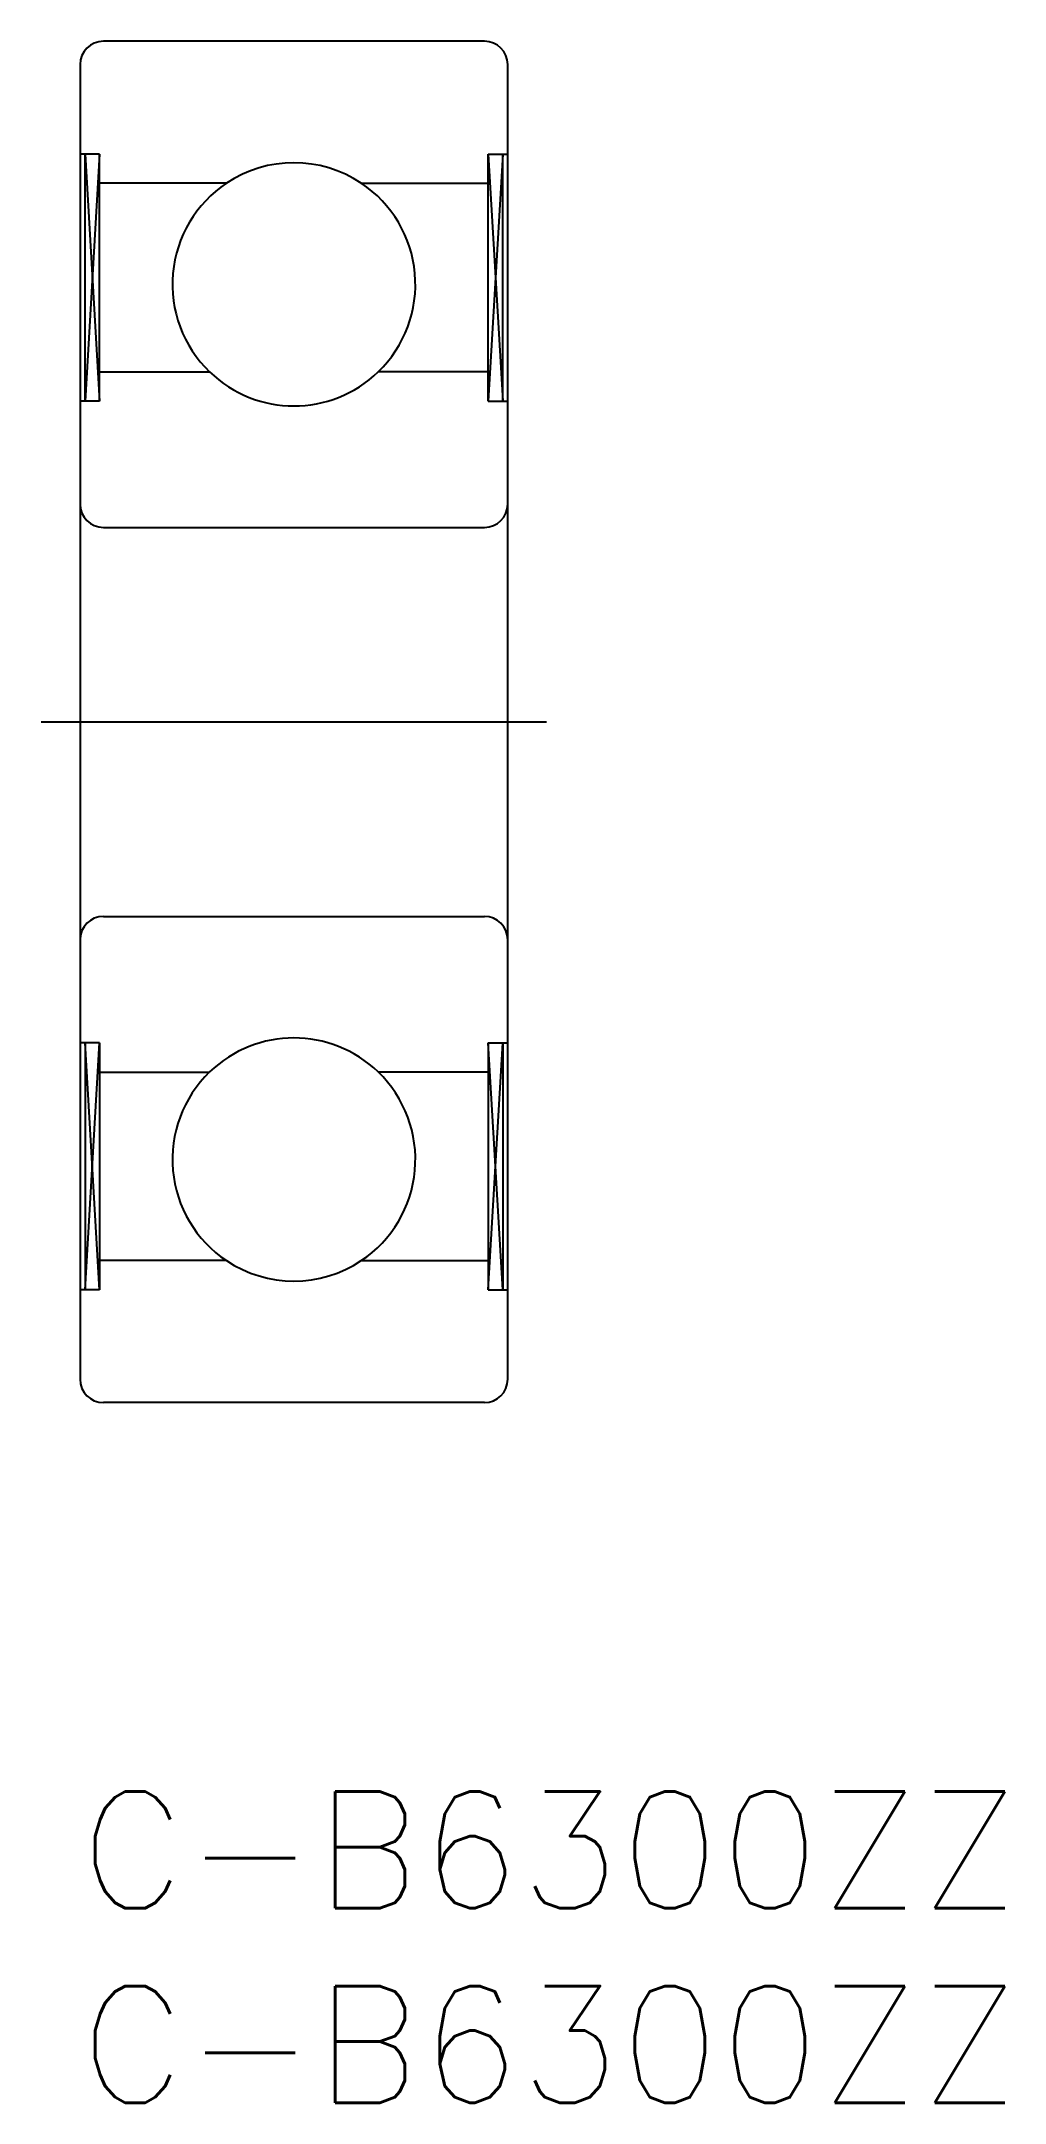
# Model space of a CAD drawing. Extents: x -1 to 23.8, y -8 to 45.
import ezdxf

# ---------------------------------------------------------------- set-up
doc = ezdxf.new("R2010")
doc.units = 0
doc.header["$LTSCALE"] = 0.5
doc.linetypes.add('CENTER', pattern=[50.8, 31.75, -6.35, 6.35, -6.35])
doc.linetypes.add('CNS_SOLID', pattern=[0])
for name, color, linetype in [('MSM_CENTER', 1, 'CENTER'), ('MSM_CONTINUOUS', 7, 'CONTINUOUS'), ('MSM_NARROW', 5, 'CONTINUOUS'), ('MSM_PART_NUMBER', 7, 'CONTINUOUS'), ('VIS', 7, 'CNS_SOLID')]:
    doc.layers.add(name, color=color, linetype=linetype)
doc.styles.get("Standard").update_dxf_attribs({"font": 'txt.shx', "height": 3, "bigfont": 'bigfont.shx'})

# ---------------------------------------------------------------- blocks, each defined once
blk = doc.blocks.new('*U7')
at = {"layer": 'MSM_PART_NUMBER'}
blk.add_text('C-B6300ZZ', height=3, dxfattribs=at).set_placement((0, -3))
blk = doc.blocks.new('*U8')
at = {"layer": 'MSM_PART_NUMBER'}
blk.add_text('C-B6300ZZ', height=3, dxfattribs=at).set_placement((0, -8))

msp = doc.modelspace()

# ---------------------------------------------------------------- linework, layer by layer
at = {"layer": 'MSM_CENTER'}
msp.add_line((-1, 27.5), (12, 27.5), dxfattribs=at)
at = {"layer": 'MSM_CONTINUOUS'}
for p, q in [((0.13, 35.75), (0.13, 42.1)), ((0.5, 35.75), (0.5, 42.1)), ((10.5, 35.75), (10.5, 42.1)), ((10.87, 35.75), (10.87, 42.1)), ((0.13, 19.25), (0.13, 12.9)), ((0.5, 19.25), (0.5, 12.9)), ((10.5, 19.25), (10.5, 12.9)), ((10.87, 19.25), (10.87, 12.9))]:
    msp.add_line(p, q, dxfattribs=at)
at = {"layer": 'MSM_NARROW'}
for p, q in [((0.5, 42.1), (0.13, 35.75)), ((0.13, 42.1), (0.5, 35.75)), ((10.5, 42.1), (10.87, 35.75)), ((10.87, 42.1), (10.5, 35.75)), ((0.5, 12.9), (0.13, 19.25)), ((0.13, 12.9), (0.5, 19.25)), ((10.5, 12.9), (10.87, 19.25)), ((10.87, 12.9), (10.5, 19.25))]:
    msp.add_line(p, q, dxfattribs=at)
at = {"layer": 'VIS', "color": 7}
for p, q in [((10.4, 45), (0.6, 45)), ((0, 44.4), (0, 10.6)), ((11, 10.6), (11, 44.4)), ((0.5, 42.1), (0, 42.1)), ((10.5, 42.1), (11, 42.1)), ((3.766, 41.35), (0.5, 41.35)), ((7.234, 41.35), (10.5, 41.35)), ((0.5, 36.5), (3.331, 36.5)), ((10.5, 36.5), (7.669, 36.5)), ((0.5, 35.75), (0, 35.75)), ((10.5, 35.75), (11, 35.75)), ((0.6, 32.5), (10.4, 32.5)), ((0.6, 22.5), (10.4, 22.5)), ((0.5, 19.25), (0, 19.25)), ((10.5, 19.25), (11, 19.25)), ((0.5, 18.5), (3.331, 18.5)), ((10.5, 18.5), (7.669, 18.5)), ((3.766, 13.65), (0.5, 13.65)), ((7.234, 13.65), (10.5, 13.65)), ((0.5, 12.9), (0, 12.9)), ((10.5, 12.9), (11, 12.9)), ((10.4, 10), (0.6, 10))]:
    msp.add_line(p, q, dxfattribs=at)
for centre, radius, start, end in [((0.6, 44.4), 0.6, 90, 180), ((10.4, 44.4), 0.6, 0, 90), ((5.5, 38.75), 3.125, 56.3047, 123.6953), ((5.5, 38.75), 3.125, 123.6953, 226.0545), ((5.5, 38.75), 3.125, 313.9455, 56.3047), ((5.5, 38.75), 3.125, 226.0545, 313.9455), ((0.6, 33.1), 0.6, 180, 270), ((10.4, 33.1), 0.6, 270, 0), ((0.6, 21.9), 0.6, 90, 180), ((10.4, 21.9), 0.6, 0, 90), ((5.5, 16.25), 3.125, 46.0545, 133.9455), ((5.5, 16.25), 3.125, 133.9455, 236.3047), ((5.5, 16.25), 3.125, 303.6953, 46.0545), ((5.5, 16.25), 3.125, 236.3047, 303.6953), ((0.6, 10.6), 0.6, 180, 270), ((10.4, 10.6), 0.6, 270, 0)]:
    msp.add_arc(centre, radius, start, end, dxfattribs=at)

# ---------------------------------------------------------------- block references
at = {"layer": 'MSM_CONTINUOUS'}
for name in ['*U7', '*U8']:
    msp.add_blockref(name, (0, 0), dxfattribs=at)

doc.saveas('drawing.dxf')
